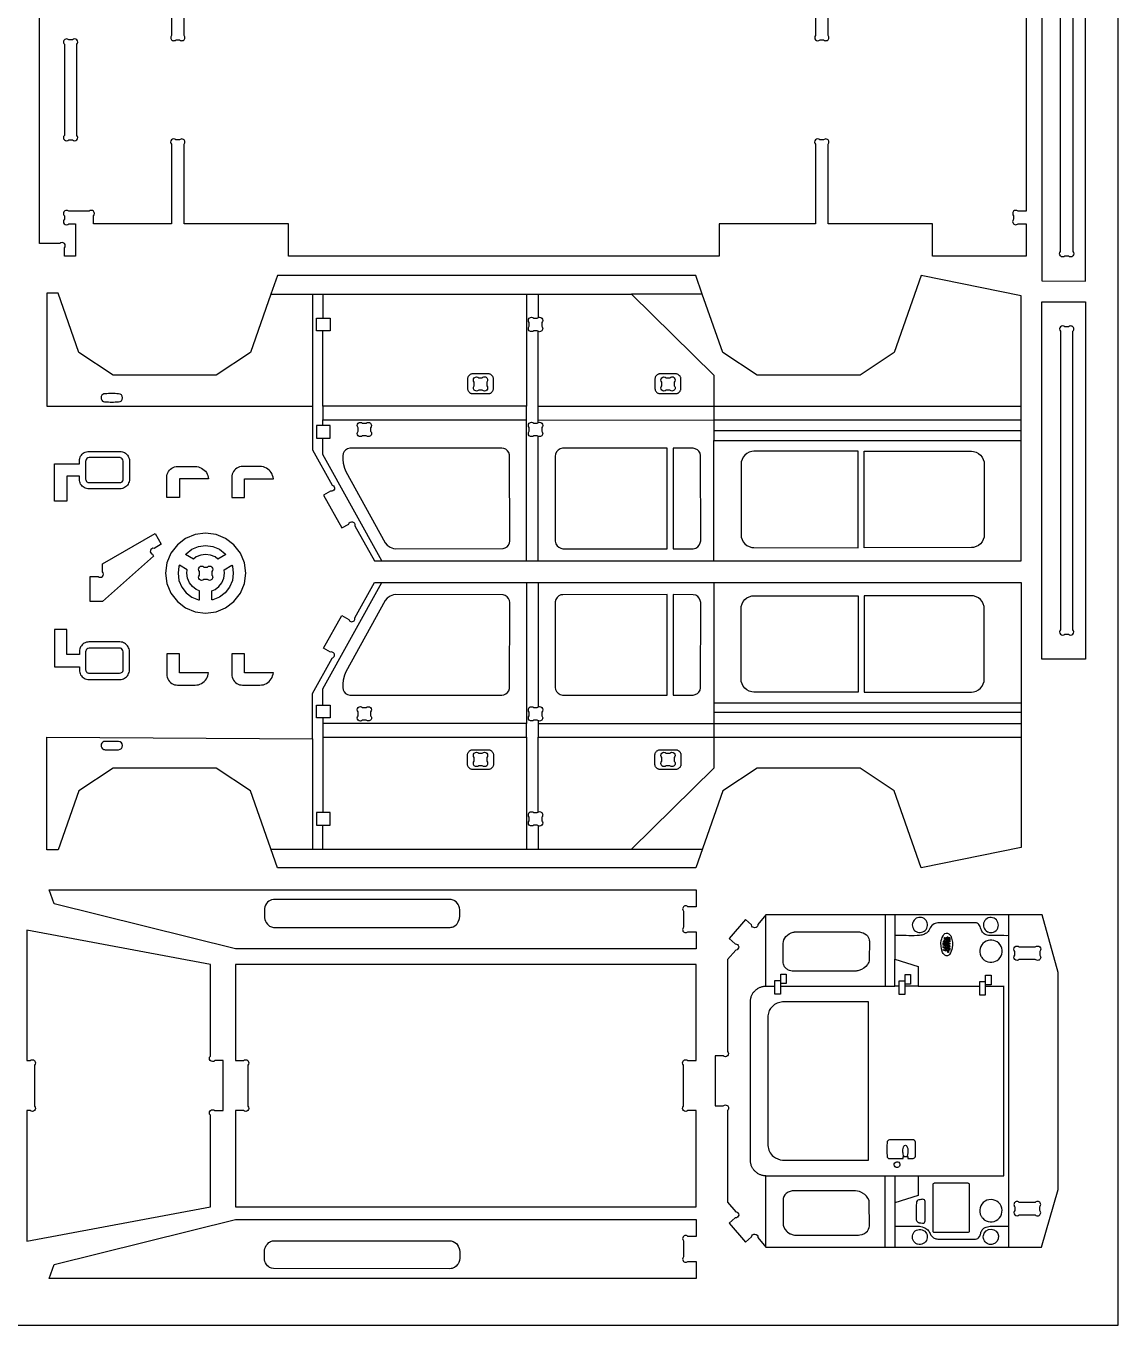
# Model space of a CAD drawing. Extents: x 6.8 to 25.5, y 2.6 to 22.7.
# Drawn here: x 14.59 to 25.51, y 2.62 to 15.61 of the extents above; entities that cross this region are included whole.
import ezdxf

# ---------------------------------------------------------------- set-up
doc = ezdxf.new("R2010")
doc.units = 0
doc.header["$MEASUREMENT"] = 0
doc.layers.get('0').update_dxf_attribs({"linetype": 'CONTINUOUS'})
doc.layers.add('ENGRAVING', color=1, linetype='CONTINUOUS')

msp = doc.modelspace()

# ---------------------------------------------------------------- linework, layer by layer
for points in [[(6.757, 2.617), (25.507, 2.617), (25.507, 22.742), (6.757, 22.742)], [(24.744, 13.059), (25.182, 13.058), (25.182, 16.631), (24.744, 16.631)], [(24.744, 9.277), (24.744, 12.85), (25.182, 12.85), (25.182, 9.277)], [(14.871, 10.855), (14.871, 11.229), (15.121, 11.229), (15.121, 11.259), (15.121, 11.272), (15.124, 11.284), (15.128, 11.296), (15.133, 11.307), (15.14, 11.317), (15.149, 11.326), (15.158, 11.335), (15.168, 11.342), (15.179, 11.347), (15.191, 11.351), (15.204, 11.354), (15.216, 11.354), (15.525, 11.354), (15.538, 11.354), (15.55, 11.351), (15.562, 11.347), (15.573, 11.342), (15.583, 11.335), (15.593, 11.326), (15.601, 11.317), (15.608, 11.307), (15.613, 11.296), (15.617, 11.284), (15.62, 11.272), (15.621, 11.259), (15.621, 11.075), (15.62, 11.063), (15.617, 11.05), (15.613, 11.039), (15.608, 11.027), (15.601, 11.017), (15.593, 11.008), (15.583, 10.999), (15.573, 10.992), (15.562, 10.987), (15.55, 10.983), (15.538, 10.981), (15.525, 10.98), (15.216, 10.98), (15.204, 10.981), (15.191, 10.983), (15.179, 10.987), (15.168, 10.992), (15.158, 10.999), (15.149, 11.008), (15.14, 11.017), (15.133, 11.027), (15.128, 11.039), (15.124, 11.05), (15.121, 11.063), (15.121, 11.075), (15.121, 11.105), (14.996, 11.105), (14.996, 10.855)], [(18.198, 10.417), (18.227, 10.397), (18.26, 10.384), (18.284, 10.381), (19.358, 10.382), (19.38, 10.389), (19.398, 10.401), (19.412, 10.418), (19.421, 10.439), (19.424, 10.458), (19.423, 11.32), (19.416, 11.342), (19.403, 11.361), (19.386, 11.375), (19.366, 11.383), (19.346, 11.386), (17.824, 11.386), (17.802, 11.38), (17.783, 11.368), (17.768, 11.352), (17.758, 11.332), (17.754, 11.309), (17.754, 11.274), (17.759, 11.236), (17.771, 11.187), (17.784, 11.152), (18.178, 10.439)], [(19.914, 10.395), (19.936, 10.385), (19.956, 10.381), (20.997, 10.381), (20.997, 11.386), (19.952, 11.386), (19.928, 11.38), (19.908, 11.367), (19.892, 11.35), (19.882, 11.328), (19.878, 11.308), (19.879, 10.455), (19.885, 10.431), (19.897, 10.411)], [(21.059, 10.381), (21.26, 10.381), (21.284, 10.387), (21.304, 10.4), (21.32, 10.417), (21.33, 10.439), (21.334, 10.459), (21.333, 11.312), (21.327, 11.336), (21.315, 11.356), (21.301, 11.37), (21.28, 11.381), (21.26, 11.386), (21.059, 11.386)], [(21.796, 10.414), (21.819, 10.402), (21.844, 10.394), (21.864, 10.392), (22.907, 10.391), (22.907, 11.356), (21.864, 11.356), (21.844, 11.353), (21.819, 11.345), (21.796, 11.333), (21.776, 11.317), (21.76, 11.297), (21.748, 11.274), (21.74, 11.249), (21.737, 11.229), (21.737, 10.518), (21.74, 10.498), (21.748, 10.473), (21.76, 10.451), (21.776, 10.431)], [(24.043, 10.392), (22.97, 10.391), (22.97, 11.356), (24.043, 11.356), (24.063, 11.353), (24.088, 11.345), (24.111, 11.333), (24.131, 11.317), (24.147, 11.297), (24.16, 11.274), (24.168, 11.249), (24.17, 11.229), (24.17, 10.518), (24.168, 10.498), (24.16, 10.473), (24.147, 10.451), (24.131, 10.431), (24.111, 10.414), (24.088, 10.402), (24.063, 10.394)], [(15.996, 10.892), (15.996, 11.079), (15.995, 11.094), (15.996, 11.11), (15.999, 11.125), (16.004, 11.14), (16.012, 11.153), (16.021, 11.166), (16.032, 11.177), (16.044, 11.186), (16.058, 11.194), (16.073, 11.199), (16.088, 11.202), (16.103, 11.204), (16.277, 11.204), (16.294, 11.202), (16.31, 11.199), (16.326, 11.194), (16.341, 11.187), (16.355, 11.178), (16.368, 11.167), (16.38, 11.155), (16.39, 11.142), (16.398, 11.127), (16.404, 11.112), (16.408, 11.095), (16.41, 11.079), (16.121, 11.079), (16.121, 10.892)], [(16.645, 10.892), (16.77, 10.892), (16.77, 11.079), (17.06, 11.079), (17.058, 11.095), (17.053, 11.112), (17.047, 11.127), (17.039, 11.142), (17.029, 11.155), (17.018, 11.167), (17.005, 11.178), (16.991, 11.187), (16.975, 11.194), (16.96, 11.199), (16.943, 11.202), (16.926, 11.204), (16.753, 11.204), (16.737, 11.202), (16.722, 11.199), (16.707, 11.194), (16.694, 11.186), (16.681, 11.177), (16.67, 11.166), (16.661, 11.153), (16.654, 11.14), (16.648, 11.125), (16.645, 11.11), (16.644, 11.094), (16.645, 11.079)], [(16.183, 9.789), (16.279, 9.749), (16.383, 9.735), (16.487, 9.749), (16.583, 9.789), (16.666, 9.852), (16.73, 9.935), (16.77, 10.032), (16.784, 10.135), (16.77, 10.239), (16.73, 10.336), (16.666, 10.419), (16.583, 10.482), (16.487, 10.522), (16.383, 10.536), (16.279, 10.522), (16.183, 10.482), (16.1, 10.419), (16.036, 10.336), (15.996, 10.239), (15.982, 10.135), (15.996, 10.032), (16.036, 9.935), (16.1, 9.852)], [(16.182, 10.323), (16.188, 10.331), (16.245, 10.375), (16.312, 10.402), (16.383, 10.412), (16.454, 10.402), (16.521, 10.375), (16.578, 10.331), (16.584, 10.323), (16.505, 10.278), (16.477, 10.299), (16.432, 10.318), (16.383, 10.324), (16.334, 10.318), (16.289, 10.299), (16.261, 10.278)], [(16.188, 9.94), (16.245, 9.896), (16.312, 9.869), (16.321, 9.868), (16.321, 9.959), (16.289, 9.972), (16.25, 10.002), (16.22, 10.041), (16.201, 10.087), (16.194, 10.135), (16.199, 10.17), (16.12, 10.215), (16.116, 10.207), (16.107, 10.135), (16.116, 10.064), (16.144, 9.997)], [(16.445, 9.868), (16.445, 9.959), (16.477, 9.972), (16.516, 10.002), (16.546, 10.041), (16.565, 10.087), (16.572, 10.135), (16.567, 10.17), (16.646, 10.215), (16.65, 10.207), (16.659, 10.135), (16.65, 10.064), (16.622, 9.997), (16.578, 9.94), (16.521, 9.896), (16.454, 9.869)], [(17.783, 8.934), (17.802, 8.923), (17.824, 8.917), (19.346, 8.917), (19.366, 8.919), (19.386, 8.928), (19.403, 8.942), (19.416, 8.96), (19.423, 8.982), (19.424, 9.844), (19.421, 9.863), (19.412, 9.884), (19.398, 9.901), (19.38, 9.914), (19.358, 9.921), (18.284, 9.922), (18.26, 9.918), (18.227, 9.906), (18.198, 9.886), (18.178, 9.863), (17.784, 9.15), (17.771, 9.116), (17.759, 9.067), (17.754, 9.029), (17.754, 8.994), (17.758, 8.971), (17.768, 8.951)], [(19.908, 8.935), (19.928, 8.923), (19.952, 8.917), (20.997, 8.917), (20.997, 9.922), (19.956, 9.921), (19.936, 9.918), (19.914, 9.908), (19.897, 9.892), (19.885, 9.872), (19.879, 9.848), (19.878, 8.994), (19.882, 8.974), (19.892, 8.953)], [(21.059, 8.917), (21.26, 8.917), (21.28, 8.922), (21.301, 8.933), (21.315, 8.946), (21.327, 8.967), (21.333, 8.99), (21.334, 9.844), (21.33, 9.864), (21.32, 9.885), (21.304, 9.903), (21.284, 9.915), (21.26, 9.921), (21.059, 9.922)], [(21.796, 8.969), (21.776, 8.986), (21.76, 9.006), (21.748, 9.028), (21.74, 9.054), (21.737, 9.074), (21.737, 9.784), (21.74, 9.804), (21.748, 9.829), (21.76, 9.852), (21.776, 9.872), (21.796, 9.888), (21.819, 9.901), (21.844, 9.908), (21.864, 9.911), (22.907, 9.911), (22.907, 8.947), (21.864, 8.947), (21.844, 8.949), (21.819, 8.957)], [(22.97, 8.947), (24.043, 8.947), (24.063, 8.949), (24.088, 8.957), (24.111, 8.969), (24.131, 8.986), (24.147, 9.006), (24.16, 9.028), (24.168, 9.054), (24.17, 9.074), (24.17, 9.784), (24.168, 9.804), (24.16, 9.829), (24.147, 9.852), (24.131, 9.872), (24.111, 9.888), (24.088, 9.901), (24.063, 9.908), (24.043, 9.911), (22.97, 9.911)], [(14.871, 9.198), (15.121, 9.198), (15.121, 9.169), (15.121, 9.156), (15.124, 9.144), (15.128, 9.132), (15.133, 9.121), (15.14, 9.111), (15.149, 9.101), (15.158, 9.093), (15.168, 9.086), (15.179, 9.081), (15.191, 9.077), (15.204, 9.074), (15.216, 9.073), (15.525, 9.073), (15.538, 9.074), (15.55, 9.077), (15.562, 9.081), (15.573, 9.086), (15.583, 9.093), (15.593, 9.101), (15.601, 9.111), (15.608, 9.121), (15.613, 9.132), (15.617, 9.144), (15.62, 9.156), (15.621, 9.169), (15.621, 9.353), (15.62, 9.365), (15.617, 9.378), (15.613, 9.389), (15.608, 9.4), (15.601, 9.411), (15.593, 9.42), (15.583, 9.428), (15.573, 9.435), (15.562, 9.441), (15.55, 9.445), (15.538, 9.447), (15.525, 9.448), (15.216, 9.448), (15.204, 9.447), (15.191, 9.445), (15.179, 9.441), (15.168, 9.435), (15.158, 9.428), (15.149, 9.42), (15.14, 9.411), (15.133, 9.4), (15.128, 9.389), (15.124, 9.378), (15.121, 9.365), (15.121, 9.353), (15.121, 9.323), (14.996, 9.323), (14.996, 9.573), (14.871, 9.573)], [(16.032, 9.043), (16.044, 9.034), (16.058, 9.026), (16.073, 9.021), (16.088, 9.018), (16.103, 9.017), (16.277, 9.017), (16.294, 9.018), (16.31, 9.021), (16.326, 9.026), (16.341, 9.033), (16.355, 9.042), (16.368, 9.053), (16.38, 9.065), (16.39, 9.078), (16.398, 9.093), (16.404, 9.109), (16.408, 9.125), (16.41, 9.141), (16.121, 9.141), (16.121, 9.329), (15.996, 9.329), (15.996, 9.141), (15.995, 9.126), (15.996, 9.11), (15.999, 9.095), (16.004, 9.08), (16.012, 9.067), (16.021, 9.054)], [(16.681, 9.043), (16.694, 9.034), (16.707, 9.026), (16.722, 9.021), (16.737, 9.018), (16.753, 9.017), (16.926, 9.017), (16.943, 9.018), (16.96, 9.021), (16.975, 9.026), (16.991, 9.033), (17.005, 9.042), (17.018, 9.053), (17.029, 9.065), (17.039, 9.078), (17.047, 9.093), (17.053, 9.109), (17.058, 9.125), (17.06, 9.141), (16.77, 9.141), (16.77, 9.329), (16.645, 9.329), (16.645, 9.141), (16.644, 9.126), (16.645, 9.11), (16.648, 9.095), (16.654, 9.08), (16.661, 9.067), (16.67, 9.054)], [(17.015, 6.613), (17.023, 6.607), (17.032, 6.603), (17.051, 6.596), (17.061, 6.594), (18.828, 6.594), (18.839, 6.595), (18.849, 6.597), (18.858, 6.601), (18.876, 6.61), (18.891, 6.623), (18.898, 6.631), (18.91, 6.648), (18.92, 6.673), (18.923, 6.683), (18.925, 6.706), (18.925, 6.768), (18.921, 6.79), (18.915, 6.81), (18.907, 6.824), (18.901, 6.833), (18.888, 6.848), (18.872, 6.86), (18.867, 6.863), (18.849, 6.87), (18.839, 6.872), (18.823, 6.874), (17.061, 6.873), (17.041, 6.869), (17.023, 6.86), (17.015, 6.855), (17.003, 6.845), (16.993, 6.833), (16.982, 6.815), (16.976, 6.8), (16.972, 6.784), (16.97, 6.762), (16.97, 6.7), (16.971, 6.689), (16.974, 6.673), (16.98, 6.657), (16.987, 6.643), (17, 6.627)], [(17.015, 3.2), (17.003, 3.209), (16.993, 3.221), (16.982, 3.239), (16.976, 3.254), (16.972, 3.27), (16.97, 3.292), (16.97, 3.354), (16.971, 3.365), (16.974, 3.382), (16.98, 3.397), (16.987, 3.411), (17, 3.427), (17.015, 3.441), (17.023, 3.447), (17.032, 3.451), (17.051, 3.458), (17.061, 3.46), (18.828, 3.46), (18.839, 3.459), (18.849, 3.457), (18.858, 3.453), (18.876, 3.444), (18.891, 3.431), (18.898, 3.424), (18.91, 3.406), (18.92, 3.382), (18.923, 3.371), (18.925, 3.348), (18.925, 3.287), (18.921, 3.264), (18.915, 3.244), (18.907, 3.23), (18.901, 3.221), (18.888, 3.206), (18.872, 3.194), (18.867, 3.191), (18.849, 3.184), (18.839, 3.182), (18.823, 3.18), (17.061, 3.181), (17.041, 3.185), (17.023, 3.194)]]:
    msp.add_lwpolyline(points, close=True)
for points in [[(24.588, 16.184), (24.588, 13.755), (24.507, 13.755, 1), (24.463, 13.711), (24.463, 13.675, 1), (24.507, 13.63), (24.588, 13.63), (24.588, 13.308), (23.651, 13.308), (23.651, 13.63), (22.607, 13.63), (22.607, 14.426, 1), (22.563, 14.47), (22.526, 14.47, 1), (22.482, 14.426), (22.482, 13.63), (21.52, 13.63), (21.52, 13.308), (17.211, 13.308), (17.211, 13.63), (16.167, 13.63), (16.167, 14.426, 1), (16.123, 14.47), (16.086, 14.47, 1), (16.042, 14.426), (16.042, 13.63), (15.261, 13.63), (15.261, 13.711, 1), (15.217, 13.755), (15.014, 13.755, 1), (14.97, 13.711), (14.97, 13.675, 1), (15.014, 13.63), (15.081, 13.63), (15.081, 13.308), (14.97, 13.308), (14.97, 13.389, 1), (14.926, 13.433), (14.72, 13.433), (14.72, 16.506)], [(16.042, 16.309), (16.043, 15.514, 1), (16.087, 15.47), (16.123, 15.47, 1), (16.167, 15.514), (16.167, 16.309)], [(22.483, 16.309), (22.483, 15.514, 1), (22.527, 15.47), (22.563, 15.47, 1), (22.607, 15.514), (22.607, 16.309)]]:
    msp.add_lwpolyline(points, format="xyb")
for points in [[(24.931, 13.353), (24.931, 16.337, -1), (24.976, 16.381), (25.012, 16.381, -1), (25.056, 16.337), (25.056, 13.353, -1), (25.012, 13.308), (24.975, 13.308, -1)], [(15.095, 14.514), (15.095, 15.426, 1), (15.051, 15.47), (15.014, 15.47, 1), (14.97, 15.426), (14.97, 14.514, 1), (15.014, 14.47), (15.051, 14.47, 1)], [(14.796, 11.806), (17.451, 11.806), (17.451, 11.369), (17.649, 11.016, -1), (17.632, 10.956), (17.561, 10.916), (17.744, 10.589), (17.814, 10.628, -1), (17.875, 10.611), (18.07, 10.261), (18.145, 10.261), (19.593, 10.261), (19.71, 10.261), (21.466, 10.261), (24.54, 10.261), (24.54, 11.463), (24.54, 11.56), (24.54, 11.669), (24.54, 11.806), (24.54, 12.91), (23.54, 13.113), (23.27, 12.343), (22.927, 12.116), (21.898, 12.116), (21.554, 12.343), (21.35, 12.928), (21.285, 13.113), (17.1, 13.113), (17.035, 12.928), (16.83, 12.343), (16.487, 12.116), (15.458, 12.116), (15.114, 12.343), (14.907, 12.935), (14.796, 12.935)], [(19.664, 12.686), (19.7, 12.686, -1), (19.745, 12.642), (19.745, 12.605, -1), (19.7, 12.561), (19.664, 12.561, -1), (19.62, 12.605), (19.62, 12.642, -1)], [(25.056, 9.571), (25.056, 12.556, 1), (25.012, 12.6), (24.976, 12.6, 1), (24.931, 12.556), (24.931, 9.571, 1), (24.975, 9.527), (25.012, 9.527, 1)], [(19.194, 12.047), (19.194, 12.011, -1), (19.15, 11.967), (19.114, 11.967, -1), (19.07, 12.011), (19.07, 12.047, -1), (19.114, 12.091), (19.15, 12.091, -1)], [(20.944, 12.011), (20.944, 12.047, -1), (20.988, 12.091), (21.024, 12.091, -1), (21.069, 12.047), (21.069, 12.011, -1), (21.024, 11.967), (20.988, 11.967, -1)], [(18.033, 11.591), (18.033, 11.555, -1), (17.989, 11.511), (17.953, 11.511, -1), (17.908, 11.555), (17.908, 11.591, -1), (17.953, 11.635), (17.989, 11.635, -1)], [(19.664, 11.636), (19.7, 11.636, -1), (19.745, 11.592), (19.745, 11.555, -1), (19.7, 11.511), (19.664, 11.511, -1), (19.62, 11.555), (19.62, 11.592, -1)], [(15.227, 9.854), (15.227, 10.104), (15.307, 10.104, 1), (15.352, 10.149), (15.352, 10.229), (15.877, 10.533), (15.939, 10.425), (15.868, 10.384, 1), (15.852, 10.325), (15.861, 10.308), (15.352, 9.854)], [(16.445, 10.154), (16.445, 10.117, -1), (16.401, 10.073), (16.365, 10.073, -1), (16.321, 10.117), (16.321, 10.154, -1), (16.365, 10.198), (16.401, 10.198, -1)], [(14.796, 7.368), (14.796, 8.496), (17.451, 8.479), (17.451, 8.933), (17.649, 9.287, 1), (17.632, 9.347), (17.561, 9.386), (17.744, 9.714), (17.814, 9.674, 1), (17.875, 9.691), (18.07, 10.042), (18.145, 10.042), (24.54, 10.042), (24.54, 8.84), (24.54, 8.742), (24.54, 8.634), (24.54, 8.496), (24.54, 7.393), (23.54, 7.189), (23.27, 7.959), (22.927, 8.187), (21.898, 8.187), (21.554, 7.959), (21.285, 7.189), (17.1, 7.189), (16.83, 7.959), (16.487, 8.187), (15.458, 8.187), (15.114, 7.959), (14.907, 7.368)], [(17.908, 8.711), (17.908, 8.748, -1), (17.953, 8.792), (17.989, 8.792, -1), (18.033, 8.748), (18.033, 8.711, -1), (17.989, 8.667), (17.953, 8.667, -1)], [(19.664, 8.792), (19.7, 8.792, -1), (19.745, 8.747), (19.745, 8.711, -1), (19.7, 8.667), (19.664, 8.667, -1), (19.62, 8.711), (19.62, 8.747, -1)], [(19.07, 8.255), (19.07, 8.292, -1), (19.114, 8.336), (19.15, 8.336, -1), (19.194, 8.292), (19.194, 8.255, -1), (19.15, 8.211), (19.114, 8.211, -1)], [(20.944, 8.255), (20.944, 8.292, -1), (20.988, 8.336), (21.024, 8.336, -1), (21.069, 8.292), (21.069, 8.255, -1), (21.024, 8.211), (20.988, 8.211, -1)], [(19.664, 7.742), (19.7, 7.742, -1), (19.745, 7.697), (19.745, 7.661, -1), (19.7, 7.617), (19.664, 7.617, -1), (19.62, 7.661), (19.62, 7.697, -1)], [(14.868, 6.831), (14.817, 6.97), (21.287, 6.97), (21.287, 6.8), (21.206, 6.8, 1), (21.162, 6.756), (21.162, 6.595, 1), (21.206, 6.55), (21.287, 6.55), (21.287, 6.38), (16.68, 6.38)], [(21.781, 3.445), (21.842, 3.498, -1), (21.905, 3.493), (21.986, 3.397), (23.179, 3.397), (23.276, 3.397), (24.412, 3.397), (24.743, 3.397), (24.909, 3.971), (24.909, 6.144), (24.747, 6.72), (24.412, 6.72), (23.276, 6.72), (23.179, 6.72), (21.986, 6.72), (21.905, 6.624, -1), (21.842, 6.619), (21.781, 6.672), (21.618, 6.482), (21.68, 6.429, -1), (21.685, 6.367), (21.603, 6.271), (21.603, 5.353, -1), (21.559, 5.309), (21.478, 5.309), (21.478, 4.809), (21.559, 4.809, -1), (21.603, 4.764), (21.603, 3.846), (21.685, 3.75, -1), (21.68, 3.688), (21.618, 3.635)], [(14.595, 3.456), (16.43, 3.799), (16.43, 4.717, -1), (16.474, 4.761), (16.557, 4.761), (16.557, 5.261), (16.474, 5.261, -1), (16.43, 5.306), (16.43, 6.224), (14.595, 6.567), (14.595, 5.261), (14.628, 5.261, -1), (14.672, 5.217), (14.672, 4.806, -1), (14.628, 4.761), (14.595, 4.761)], [(24.725, 6.354), (24.725, 6.317, -1), (24.68, 6.273), (24.519, 6.273, -1), (24.475, 6.317), (24.475, 6.354, -1), (24.519, 6.398), (24.68, 6.398, -1)], [(16.68, 3.799), (21.287, 3.799), (21.287, 4.761), (21.206, 4.761, -1), (21.162, 4.806), (21.162, 5.217, -1), (21.206, 5.261), (21.287, 5.261), (21.287, 6.224), (16.68, 6.224), (16.68, 5.261), (16.761, 5.261, -1), (16.805, 5.217), (16.805, 4.806, -1), (16.761, 4.761), (16.68, 4.761)], [(24.725, 3.763), (24.725, 3.8, 1), (24.68, 3.844), (24.519, 3.844, 1), (24.475, 3.8), (24.475, 3.763, 1), (24.519, 3.719), (24.68, 3.719, 1)], [(14.817, 3.084), (14.868, 3.223), (16.68, 3.674), (21.287, 3.674), (21.287, 3.504), (21.206, 3.504, 1), (21.162, 3.46), (21.162, 3.298, 1), (21.206, 3.254), (21.287, 3.254), (21.287, 3.084)]]:
    msp.add_lwpolyline(points, format="xyb", close=True)
msp.add_lwpolyline([(20.643, 7.375), (20.64, 7.372)])
at = {"layer": 'ENGRAVING'}
for points in [[(17.035, 12.928), (17.451, 12.928), (17.451, 11.806)], [(17.451, 12.928), (17.555, 12.928), (17.555, 12.686), (17.627, 12.686), (17.627, 12.561), (17.555, 12.561), (17.49, 12.561), (17.49, 12.686), (17.555, 12.686)], [(17.555, 12.928), (19.593, 12.928), (19.593, 11.806), (17.555, 11.806), (17.555, 12.561)], [(19.593, 12.928), (19.71, 12.928), (20.643, 12.928)], [(19.71, 12.928), (19.71, 12.692)], [(21.35, 12.928), (20.643, 12.928), (21.466, 12.118), (21.466, 11.806), (21.466, 11.669), (24.54, 11.669)], [(19.71, 11.806), (19.71, 12.554)], [(17.555, 11.806), (17.555, 11.669), (19.593, 11.669)], [(19.593, 10.261), (19.593, 11.669), (19.593, 11.806)], [(19.71, 11.668), (19.71, 11.806), (21.466, 11.806), (24.54, 11.806)], [(17.555, 11.612), (17.49, 11.612), (17.49, 11.486), (17.555, 11.486), (17.627, 11.486), (17.627, 11.612), (17.555, 11.612), (17.555, 11.669)], [(19.71, 11.643), (19.71, 11.668), (21.466, 11.669), (21.466, 11.56), (21.466, 11.463), (24.54, 11.463)], [(18.145, 10.261), (17.555, 11.324), (17.555, 11.486)], [(19.71, 10.261), (19.71, 11.504)], [(24.54, 11.56), (21.466, 11.56)], [(21.466, 10.261), (21.466, 11.463)], [(17.555, 8.69), (17.49, 8.69), (17.49, 8.816), (17.555, 8.816), (17.555, 8.978), (18.145, 10.042)], [(19.593, 10.041), (19.593, 8.634)], [(19.71, 10.041), (19.71, 8.798)], [(21.466, 10.041), (21.466, 8.84), (21.466, 8.742), (21.466, 8.634), (21.466, 8.496), (21.466, 8.185), (20.643, 7.375)], [(21.466, 8.84), (24.54, 8.84)], [(17.555, 8.816), (17.627, 8.816), (17.627, 8.69), (17.555, 8.69), (17.555, 8.634)], [(24.54, 8.742), (21.466, 8.742)], [(19.71, 8.66), (19.71, 8.634), (21.466, 8.634), (24.54, 8.634)], [(19.71, 8.634), (19.71, 8.496)], [(17.451, 8.479), (17.451, 7.375), (17.555, 7.375), (17.555, 7.617)], [(17.555, 8.496), (17.555, 7.742), (17.49, 7.742), (17.49, 7.617), (17.555, 7.617), (17.627, 7.617), (17.627, 7.742), (17.555, 7.742)], [(19.593, 8.496), (19.593, 7.376)], [(19.71, 7.748), (19.71, 8.496), (21.466, 8.496), (24.54, 8.496)], [(19.71, 7.61), (19.71, 7.375), (20.643, 7.375), (21.347, 7.375)], [(17.043, 7.375), (17.451, 7.375)], [(17.555, 7.375), (19.71, 7.375)], [(21.986, 6.007), (21.986, 6.72)], [(23.179, 6.72), (23.179, 6.007), (23.179, 6.006)], [(23.276, 6.72), (23.276, 6.511), (23.276, 6.276), (23.508, 6.202), (23.508, 6.007), (23.374, 6.007), (23.374, 5.922), (23.32, 5.922), (23.32, 6.007), (23.32, 6.058), (23.374, 6.058), (23.374, 6.007)], [(24.412, 6.511), (24.412, 3.605), (24.412, 3.397)], [(22.131, 6.007), (22.131, 5.927), (22.076, 5.927), (22.076, 6.007), (22.076, 6.064), (22.131, 6.064), (22.131, 6.007), (23.179, 6.007), (23.276, 6.007), (23.276, 6.276)], [(21.986, 4.108), (21.984, 4.108), (21.965, 4.11), (21.957, 4.112), (21.95, 4.113), (21.943, 4.115), (21.935, 4.118), (21.929, 4.12), (21.922, 4.123), (21.915, 4.127), (21.909, 4.13), (21.903, 4.134), (21.897, 4.138), (21.891, 4.143), (21.885, 4.148), (21.88, 4.152), (21.874, 4.158), (21.87, 4.163), (21.865, 4.169), (21.86, 4.175), (21.856, 4.181), (21.852, 4.187), (21.849, 4.193), (21.846, 4.2), (21.843, 4.207), (21.84, 4.214), (21.838, 4.221), (21.836, 4.228), (21.834, 4.235), (21.833, 4.243), (21.832, 4.25), (21.831, 4.258), (21.831, 5.857), (21.832, 5.865), (21.833, 5.873), (21.834, 5.88), (21.836, 5.887), (21.838, 5.895), (21.84, 5.902), (21.843, 5.909), (21.846, 5.915), (21.849, 5.922), (21.852, 5.928), (21.856, 5.935), (21.86, 5.941), (21.865, 5.946), (21.87, 5.952), (21.874, 5.957), (21.88, 5.963), (21.885, 5.968), (21.891, 5.972), (21.897, 5.977), (21.903, 5.981), (21.909, 5.985), (21.915, 5.988), (21.922, 5.992), (21.929, 5.995), (21.935, 5.997), (21.943, 6), (21.95, 6.002), (21.957, 6.004), (21.965, 6.005), (21.972, 6.006), (21.984, 6.007), (21.986, 6.007), (22.076, 6.007)], [(23.321, 6.007), (23.32, 6.007), (23.276, 6.007)], [(23.508, 6.007), (24.124, 6.007), (24.125, 6.052), (24.179, 6.052), (24.179, 5.915), (24.125, 5.915), (24.124, 6.007)], [(23.508, 4.108), (24.365, 4.108), (24.365, 6.007)], [(24.179, 6.007), (24.365, 6.007), (24.367, 6.007)], [(21.986, 3.397), (21.986, 4.108), (23.179, 4.108), (23.276, 4.108), (23.276, 3.84), (23.276, 3.605), (23.276, 3.397)], [(23.179, 3.397), (23.179, 4.108)], [(23.276, 4.108), (23.508, 4.108), (23.508, 3.914), (23.276, 3.84)]]:
    msp.add_lwpolyline(points, dxfattribs=at)
for points in [[(19.026, 11.941), (19.03, 11.938), (19.035, 11.936), (19.04, 11.934), (19.045, 11.933), (19.051, 11.932), (19.053, 11.932), (19.056, 11.932), (19.208, 11.932), (19.21, 11.932), (19.213, 11.932), (19.219, 11.933), (19.224, 11.934), (19.229, 11.936), (19.234, 11.938), (19.238, 11.941), (19.242, 11.944), (19.246, 11.948), (19.25, 11.952), (19.253, 11.956), (19.256, 11.96), (19.258, 11.965), (19.26, 11.97), (19.261, 11.975), (19.262, 11.981), (19.262, 11.984), (19.262, 12.081), (19.261, 12.087), (19.26, 12.092), (19.258, 12.097), (19.256, 12.102), (19.253, 12.106), (19.25, 12.11), (19.246, 12.114), (19.242, 12.118), (19.238, 12.121), (19.234, 12.124), (19.229, 12.126), (19.224, 12.128), (19.219, 12.129), (19.213, 12.13), (19.21, 12.13), (19.208, 12.13), (19.056, 12.13), (19.053, 12.13), (19.051, 12.13), (19.045, 12.129), (19.04, 12.128), (19.035, 12.126), (19.03, 12.124), (19.026, 12.121), (19.022, 12.118), (19.018, 12.114), (19.014, 12.11), (19.011, 12.106), (19.008, 12.102), (19.006, 12.097), (19.004, 12.092), (19.003, 12.087), (19.002, 12.081), (19.002, 11.981), (19.003, 11.975), (19.004, 11.97), (19.006, 11.965), (19.008, 11.96), (19.011, 11.956), (19.014, 11.952), (19.018, 11.948), (19.022, 11.944)], [(20.896, 11.944), (20.9, 11.941), (20.904, 11.938), (20.909, 11.936), (20.914, 11.934), (20.919, 11.933), (20.925, 11.932), (20.928, 11.932), (20.93, 11.932), (21.082, 11.932), (21.084, 11.932), (21.087, 11.932), (21.093, 11.933), (21.098, 11.934), (21.103, 11.936), (21.108, 11.938), (21.112, 11.941), (21.116, 11.944), (21.12, 11.948), (21.124, 11.952), (21.127, 11.956), (21.13, 11.96), (21.132, 11.965), (21.134, 11.97), (21.135, 11.975), (21.136, 11.981), (21.136, 12.081), (21.135, 12.087), (21.134, 12.092), (21.132, 12.097), (21.13, 12.102), (21.127, 12.106), (21.124, 12.11), (21.12, 12.114), (21.116, 12.118), (21.112, 12.121), (21.108, 12.124), (21.103, 12.126), (21.098, 12.128), (21.093, 12.129), (21.087, 12.13), (21.084, 12.13), (21.082, 12.13), (20.93, 12.13), (20.928, 12.13), (20.925, 12.13), (20.919, 12.129), (20.914, 12.128), (20.909, 12.126), (20.904, 12.124), (20.9, 12.121), (20.896, 12.118), (20.892, 12.114), (20.888, 12.11), (20.885, 12.106), (20.882, 12.102), (20.88, 12.097), (20.878, 12.092), (20.877, 12.087), (20.876, 12.081), (20.876, 11.981), (20.877, 11.975), (20.878, 11.97), (20.88, 11.965), (20.882, 11.96), (20.885, 11.956), (20.888, 11.952), (20.892, 11.948)], [(17.555, 8.496), (19.593, 8.496), (19.593, 8.634), (17.555, 8.634)], [(19.026, 8.182), (19.022, 8.185), (19.018, 8.188), (19.014, 8.192), (19.011, 8.196), (19.008, 8.201), (19.006, 8.206), (19.004, 8.211), (19.003, 8.216), (19.002, 8.221), (19.002, 8.322), (19.003, 8.327), (19.004, 8.332), (19.006, 8.337), (19.008, 8.342), (19.011, 8.347), (19.014, 8.351), (19.018, 8.355), (19.022, 8.358), (19.026, 8.361), (19.03, 8.364), (19.035, 8.366), (19.04, 8.368), (19.045, 8.37), (19.051, 8.37), (19.053, 8.371), (19.056, 8.371), (19.208, 8.371), (19.21, 8.371), (19.213, 8.37), (19.219, 8.37), (19.224, 8.368), (19.229, 8.366), (19.234, 8.364), (19.238, 8.361), (19.242, 8.358), (19.246, 8.355), (19.25, 8.351), (19.253, 8.347), (19.256, 8.342), (19.258, 8.337), (19.26, 8.332), (19.261, 8.327), (19.262, 8.322), (19.262, 8.319), (19.262, 8.221), (19.261, 8.216), (19.26, 8.211), (19.258, 8.206), (19.256, 8.201), (19.253, 8.196), (19.25, 8.192), (19.246, 8.188), (19.242, 8.185), (19.238, 8.182), (19.234, 8.179), (19.229, 8.177), (19.224, 8.175), (19.219, 8.173), (19.213, 8.173), (19.21, 8.172), (19.208, 8.172), (19.056, 8.172), (19.053, 8.172), (19.051, 8.173), (19.045, 8.173), (19.04, 8.175), (19.035, 8.177), (19.03, 8.179)], [(20.9, 8.182), (20.896, 8.185), (20.892, 8.188), (20.888, 8.192), (20.885, 8.196), (20.882, 8.201), (20.88, 8.206), (20.878, 8.211), (20.877, 8.216), (20.876, 8.221), (20.876, 8.322), (20.877, 8.327), (20.878, 8.332), (20.88, 8.337), (20.882, 8.342), (20.885, 8.347), (20.888, 8.351), (20.892, 8.355), (20.896, 8.358), (20.9, 8.361), (20.904, 8.364), (20.909, 8.366), (20.914, 8.368), (20.919, 8.37), (20.925, 8.37), (20.928, 8.371), (20.93, 8.371), (21.082, 8.371), (21.084, 8.371), (21.087, 8.37), (21.093, 8.37), (21.098, 8.368), (21.103, 8.366), (21.108, 8.364), (21.112, 8.361), (21.116, 8.358), (21.12, 8.355), (21.124, 8.351), (21.127, 8.347), (21.13, 8.342), (21.132, 8.337), (21.134, 8.332), (21.135, 8.327), (21.136, 8.322), (21.136, 8.221), (21.135, 8.216), (21.134, 8.211), (21.132, 8.206), (21.13, 8.201), (21.127, 8.196), (21.124, 8.192), (21.12, 8.188), (21.116, 8.185), (21.112, 8.182), (21.108, 8.179), (21.103, 8.177), (21.098, 8.175), (21.093, 8.173), (21.087, 8.173), (21.084, 8.172), (21.082, 8.172), (20.93, 8.172), (20.928, 8.172), (20.925, 8.173), (20.919, 8.173), (20.914, 8.175), (20.909, 8.177), (20.904, 8.179)], [(23.76, 6.373), (23.783, 6.365), (23.783, 6.372), (23.79, 6.369), (23.79, 6.355), (23.76, 6.365)], [(23.794, 6.459), (23.794, 6.475), (23.801, 6.472), (23.801, 6.465), (23.805, 6.464), (23.805, 6.47), (23.812, 6.468), (23.812, 6.461), (23.817, 6.46), (23.817, 6.467), (23.824, 6.464), (23.824, 6.449)], [(22.135, 6.127), (22.189, 6.127), (22.189, 6.031), (22.135, 6.031)], [(23.433, 6.026), (23.378, 6.026), (23.378, 6.121), (23.433, 6.121)], [(24.238, 6.019), (24.183, 6.019), (24.183, 6.115), (24.238, 6.115)], [(22.227, 3.53), (22.232, 3.528), (22.259, 3.519), (22.271, 3.516), (22.911, 3.517), (22.924, 3.518), (22.949, 3.523), (22.971, 3.532), (22.99, 3.545), (23.001, 3.557), (23.013, 3.575), (23.018, 3.591), (23.021, 3.607), (23.019, 3.842), (23.017, 3.859), (23.008, 3.881), (23.006, 3.886), (22.992, 3.906), (22.974, 3.923), (22.952, 3.937), (22.947, 3.94), (22.922, 3.951), (22.902, 3.956), (22.881, 3.959), (22.249, 3.958), (22.228, 3.954), (22.208, 3.946), (22.188, 3.932), (22.175, 3.918), (22.166, 3.901), (22.16, 3.882), (22.159, 3.877), (22.158, 3.626), (22.159, 3.616), (22.165, 3.596), (22.177, 3.573), (22.195, 3.552), (22.203, 3.545)]]:
    msp.add_lwpolyline(points, close=True, dxfattribs=at)
for points in [[(15.352, 11.858, 0.086443), (15.363, 11.852, 0.08001), (15.378, 11.849, 0.006309), (15.445, 11.848, 0.006302), (15.512, 11.849, 0.406849), (15.552, 11.89, 0.406848), (15.512, 11.931, 0.006303), (15.445, 11.932, 0.006309), (15.378, 11.931, 0.309603), (15.339, 11.904, 0.316438)], [(15.196, 11.049, 0.087809), (15.205, 11.044, 0.067963), (15.218, 11.042), (15.523, 11.042, 0.166336), (15.547, 11.051, 0.189175), (15.558, 11.071, 0.016364), (15.558, 11.073, 0.008181), (15.558, 11.077), (15.558, 11.257, 0.166336), (15.549, 11.281, 0.189175), (15.53, 11.291, 0.016364), (15.528, 11.292, 0.008181), (15.523, 11.292), (15.218, 11.292, 0.166336), (15.194, 11.283, 0.189175), (15.184, 11.263, 0.043026), (15.183, 11.246, -0.010275), (15.183, 11.229, -0.004091), (15.183, 11.153, 0.012272), (15.183, 11.077, 0.100321), (15.187, 11.06, 0.121499)], [(15.196, 9.143, 0.087809), (15.205, 9.138, 0.067963), (15.218, 9.136), (15.523, 9.136, 0.166336), (15.547, 9.145, 0.189175), (15.558, 9.164, 0.016364), (15.558, 9.167, 0.008181), (15.558, 9.171), (15.558, 9.351, 0.166336), (15.549, 9.374, 0.189175), (15.53, 9.385, 0.016364), (15.528, 9.385, 0.008181), (15.523, 9.386), (15.218, 9.386, 0.166336), (15.194, 9.377, 0.189175), (15.184, 9.357, 0.016364), (15.183, 9.355, 0.008181), (15.183, 9.351), (15.183, 9.171, 0.100321), (15.187, 9.154, 0.121499)], [(15.352, 8.381, 0.0865), (15.363, 8.374, 0.080049), (15.378, 8.371, 0.006309), (15.445, 8.37, 0.006303), (15.512, 8.371, 0.406848), (15.552, 8.412, 0.406849), (15.512, 8.454, 0.006302), (15.445, 8.454, 0.006309), (15.378, 8.454, 0.309598), (15.339, 8.426, 0.316339)], [(23.49, 6.552, 0.87639), (23.578, 6.673, 0.876461), (23.461, 6.579, 0.065836), (23.473, 6.563, 0.065877)], [(24.206, 6.548, 0.987827), (24.267, 6.686, 0.987899), (24.203, 6.55, 0.006087), (24.205, 6.549, 0.006124)], [(22.192, 6.18, -0.119093), (22.169, 6.208, -0.105581), (22.159, 6.248), (22.158, 6.433, -0.174818), (22.186, 6.502, -0.152207), (22.259, 6.546, -0.016014), (22.266, 6.547, -0.021515), (22.271, 6.548), (22.881, 6.548, -0.00712), (22.916, 6.549, -0.035033), (22.923, 6.548, -0.137177), (22.991, 6.519, -0.185826), (23.019, 6.47, -0.016418), (23.02, 6.463, -0.012305), (23.021, 6.453), (23.019, 6.273, -0.125514), (23.002, 6.224, -0.187851), (22.916, 6.163, -0.01778), (22.894, 6.158, -0.031825), (22.881, 6.157), (22.249, 6.157, -0.076786), (22.221, 6.163, -0.065419)], [(23.772, 6.318, -0.1356), (23.749, 6.352, -0.130728), (23.74, 6.463, -0.110706), (23.766, 6.522, -0.414294), (23.814, 6.53, -0.145935), (23.838, 6.499, -0.131544), (23.85, 6.39, -0.118711), (23.822, 6.323, -0.26626), (23.792, 6.31, -0.081365), (23.782, 6.312, -0.067835)], [(23.79, 6.399), (23.79, 6.39), (23.786, 6.391), (23.786, 6.385), (23.79, 6.383), (23.79, 6.374), (23.76, 6.392, -0.195193), (23.759, 6.398, 0.064345), (23.76, 6.403)], [(23.76, 6.445, -0.06776), (23.762, 6.457, -0.32401), (23.768, 6.463, -0.201858), (23.783, 6.457, -0.198979), (23.79, 6.442, -0.013215), (23.79, 6.438, 0.004405), (23.79, 6.435)], [(23.79, 6.405), (23.76, 6.415), (23.76, 6.423, -0.006249), (23.772, 6.424, -0.012249), (23.778, 6.424, -0.017021), (23.77, 6.426, -0.01236), (23.76, 6.429), (23.76, 6.437), (23.79, 6.427), (23.79, 6.419, -0.003319), (23.777, 6.418, -0.010292), (23.773, 6.418, -0.020337), (23.78, 6.416, -0.014852), (23.79, 6.413)], [(23.768, 6.451), (23.783, 6.445, 0.330112), (23.772, 6.454, 0.344991)], [(23.769, 6.394, -0.006348), (23.773, 6.392, -0.003646), (23.78, 6.388), (23.78, 6.392, -0.050894), (23.775, 6.394, 0.161701)], [(23.771, 6.473), (23.771, 6.493, 0.056832), (23.774, 6.492, -0.17198), (23.777, 6.491, -0.137101), (23.779, 6.487, 0.022712), (23.785, 6.467, -0.106433), (23.782, 6.47, -0.038432), (23.777, 6.48), (23.777, 6.471)], [(23.794, 6.429), (23.794, 6.438, -0.007723), (23.805, 6.436, -0.010143), (23.814, 6.434, -0.010481), (23.806, 6.438, -0.006972), (23.794, 6.444), (23.794, 6.454), (23.824, 6.435, -0.191025), (23.825, 6.43, 0.063), (23.824, 6.426)], [(23.799, 6.404, -0.246826), (23.795, 6.417, -0.377289), (23.803, 6.423, -0.272558), (23.824, 6.41, -0.551673), (23.816, 6.397, -0.104338), (23.807, 6.399, -0.094125)], [(23.798, 6.367, -0.106226), (23.801, 6.364, -0.037798), (23.806, 6.354), (23.806, 6.363), (23.812, 6.361), (23.812, 6.341, 0.05605), (23.809, 6.342, -0.169571), (23.806, 6.343, -0.135193), (23.804, 6.348, 0.0224)], [(23.8, 6.487), (23.808, 6.485, 0.320296), (23.804, 6.489, 0.480496)], [(23.8, 6.383), (23.808, 6.38, 0.308264), (23.804, 6.385, 0.486891)], [(23.812, 6.406, 0.200898), (23.816, 6.407, 0.399218), (23.816, 6.409, 0.15159), (23.811, 6.413, 0.121674), (23.803, 6.414, 0.653285), (23.802, 6.411, 0.143473)], [(24.188, 6.256, 0.844805), (24.315, 6.435, 0.844746), (24.136, 6.307, 0.08416), (24.157, 6.277, 0.084125)], [(23.013, 4.267), (23.013, 5.848), (22.152, 5.848, 0.176954), (22.051, 5.804, 0.188124), (22.006, 5.71), (22.006, 4.413, 0.221524), (22.062, 4.302, 0.154276), (22.152, 4.267)], [(23.289, 4.194, -0.975511), (23.305, 4.249, -0.975267), (23.292, 4.193, -0.012521), (23.291, 4.193, -0.012397)], [(23.66, 3.549, -0.074571), (23.658, 3.552, -0.049262), (23.657, 3.558), (23.657, 4.023, -0.186297), (23.662, 4.033, -0.185441), (23.673, 4.038), (24.004, 4.038, -0.159427), (24.014, 4.034, -0.18647), (24.019, 4.026), (24.019, 3.554, -0.186722), (24.014, 3.546, -0.159359), (24.004, 3.542), (23.673, 3.542, -0.109656), (23.665, 3.544, -0.123094)], [(23.508, 3.644, 0.054201), (23.52, 3.64, 0.033878), (23.552, 3.636, 0.195538), (23.571, 3.642, 0.211786), (23.579, 3.659), (23.579, 3.852, 0.439935), (23.553, 3.875, 0.017159), (23.516, 3.869, 0.16641), (23.498, 3.859, 0.175768), (23.491, 3.841, 0.00637), (23.489, 3.712, 0.007552), (23.489, 3.67, 0.154839), (23.494, 3.655, 0.129581)], [(24.154, 3.685, 0.941921), (24.327, 3.825, 0.941694), (24.138, 3.707, 0.030028), (24.145, 3.696, 0.029908)], [(23.5, 3.427, -0.987771), (23.549, 3.569, -0.987707), (23.503, 3.426, -0.006185), (23.501, 3.427, -0.006152)], [(24.213, 3.426, -0.870756), (24.238, 3.575, -0.870956), (24.255, 3.425, -0.068972), (24.234, 3.423, -0.069086)]]:
    msp.add_lwpolyline(points, format="xyb", close=True, dxfattribs=at)
for points in [[(24.412, 6.72), (24.412, 6.511, -0.003178), (24.223, 6.512, -0.117898), (24.177, 6.524, -0.159124), (24.145, 6.557, -0.041333), (24.132, 6.589, 0.055481), (24.121, 6.614, 0.200169), (24.091, 6.638, 0.038595), (24.081, 6.64, 0.025024), (24.064, 6.641), (23.719, 6.641, 0.096377), (23.667, 6.628, 0.197598), (23.629, 6.588, -0.051037), (23.616, 6.563, -0.120451), (23.582, 6.531, -0.072763), (23.546, 6.517, -0.055956), (23.497, 6.511, -0.002489), (23.387, 6.511, 0.00083), (23.276, 6.511)], [(23.813, 6.483, 0.278803), (23.815, 6.481, -0.024883), (23.824, 6.479), (23.824, 6.47), (23.794, 6.481, -0.02391), (23.795, 6.492, -0.49263), (23.804, 6.498, -0.106902), (23.808, 6.496, -0.081386), (23.812, 6.491), (23.824, 6.493), (23.824, 6.483, -0.001334), (23.813, 6.483, -0.007657), (23.812, 6.483)], [(23.769, 6.394, 0.003302), (23.768, 6.394, 0.004133), (23.767, 6.395)], [(23.813, 6.378, 0.086604), (23.818, 6.376, -0.020846), (23.824, 6.374), (23.824, 6.366), (23.794, 6.376, -0.025187), (23.795, 6.388, -0.489456), (23.804, 6.393, -0.107733), (23.808, 6.391, -0.082436), (23.812, 6.386), (23.824, 6.388), (23.824, 6.379, -0.001518), (23.813, 6.378, -0.008717), (23.812, 6.378)], [(23.367, 4.304), (23.396, 4.304), (23.406, 4.304), (23.405, 4.283, 0.009295), (23.46, 4.284, 0.26442), (23.479, 4.296, 0.062336), (23.481, 4.301, 0.055996), (23.482, 4.308, 0.006187), (23.483, 4.376, 0.006187), (23.482, 4.445, 0.250493), (23.471, 4.464, 0.144271), (23.453, 4.469, -0.005431), (23.303, 4.469, 0.01086), (23.223, 4.468, 0.397941), (23.197, 4.443, 0.012515), (23.197, 4.307, 0.410788), (23.223, 4.282, -0.003099), (23.357, 4.283), (23.357, 4.304), (23.367, 4.304, -0.103445), (23.356, 4.346, -0.091588), (23.362, 4.395, -0.11388), (23.373, 4.413, -0.401118), (23.39, 4.414, -0.144245), (23.4, 4.397, -0.108007), (23.404, 4.333, -0.036367), (23.401, 4.317, -0.040449), (23.396, 4.304)], [(23.276, 3.605, -0.001529), (23.507, 3.605, -0.090991), (23.564, 3.594, -0.101657), (23.604, 3.568, -0.113471), (23.627, 3.532, 0.112739), (23.647, 3.501, 0.115703), (23.677, 3.483, 0.030652), (23.695, 3.478, 0.028535), (23.715, 3.475), (24.04, 3.475, 0.020515), (24.083, 3.477, 0.231974), (24.12, 3.499, 0.093879), (24.134, 3.534, -0.098344), (24.149, 3.568, -0.169666), (24.189, 3.597, -0.072653), (24.241, 3.605, -0.002974), (24.327, 3.606, 0.000991), (24.412, 3.605)]]:
    msp.add_lwpolyline(points, format="xyb", dxfattribs=at)

doc.saveas('drawing.dxf')
